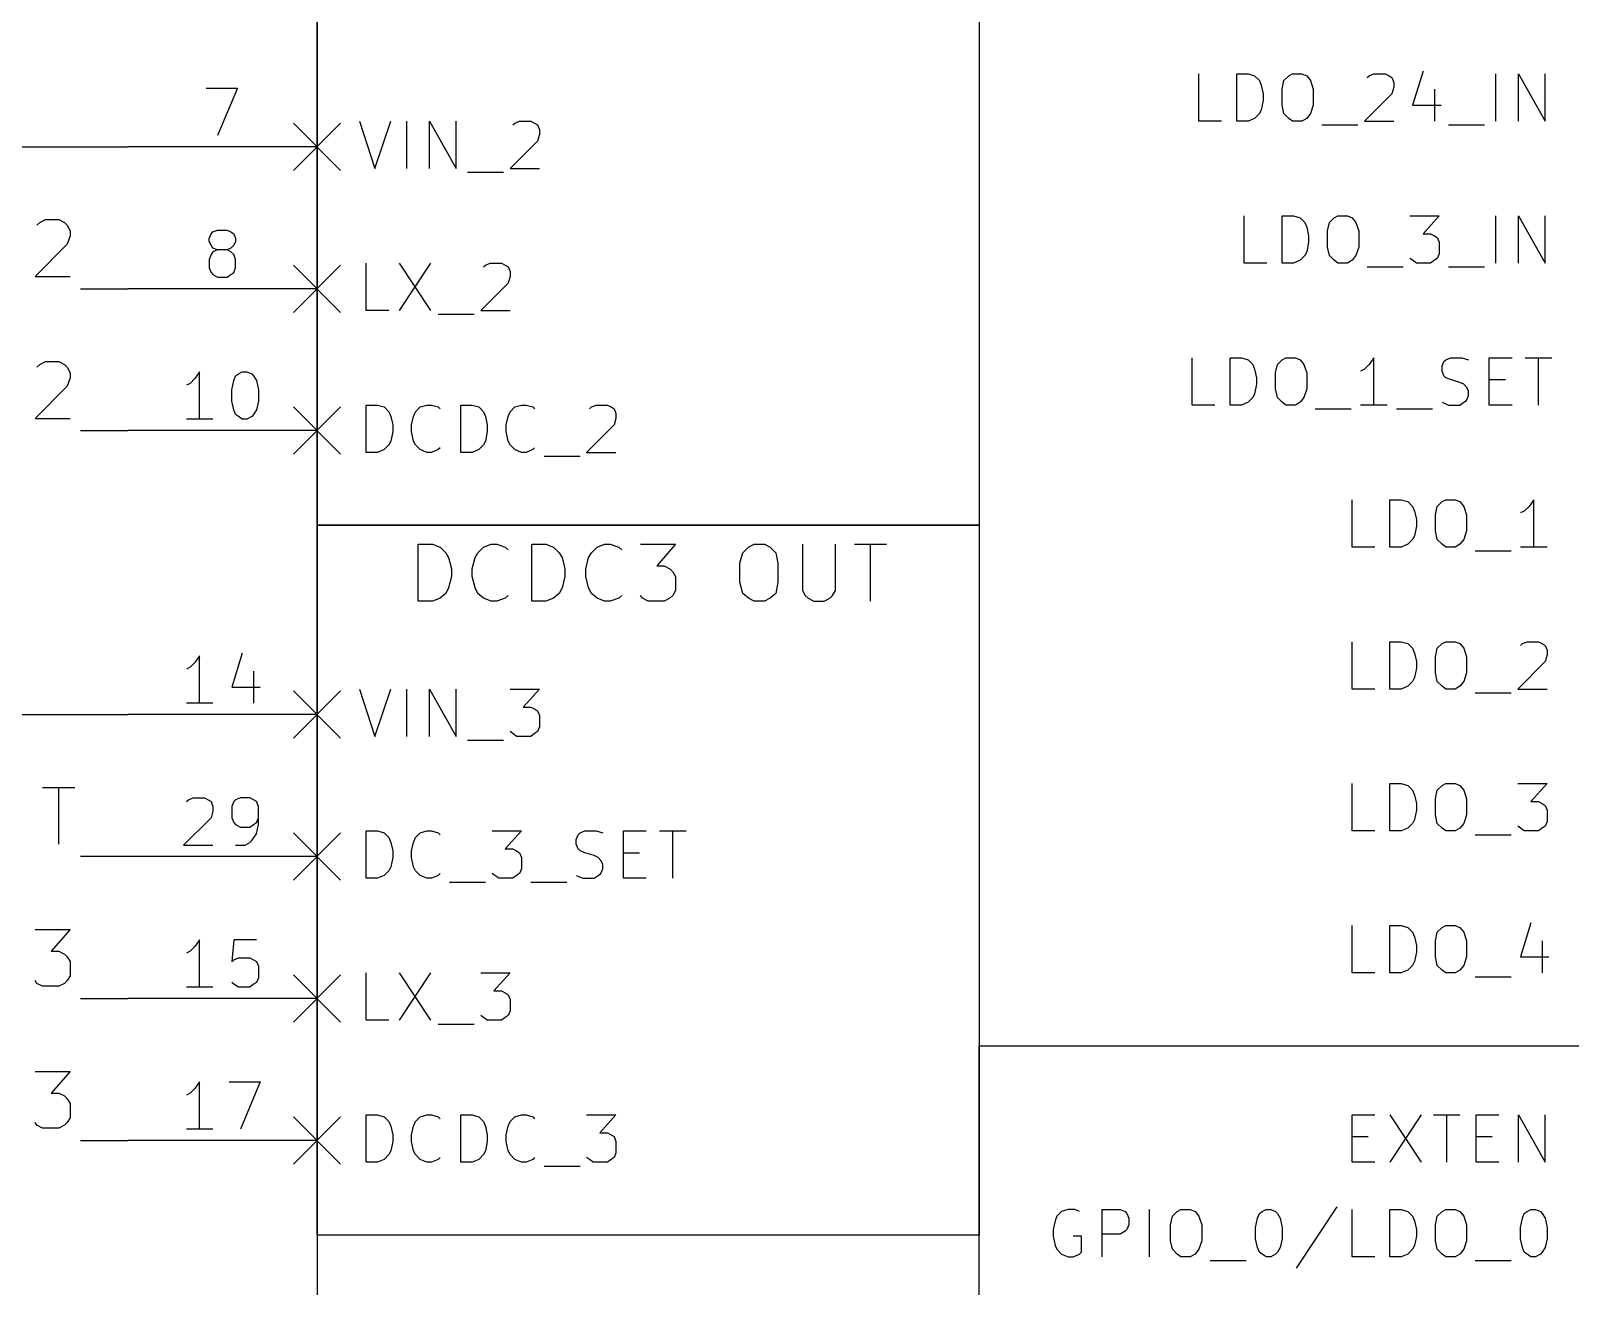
# Model space of a CAD drawing. Extents: x 12 to 829, y -582 to -12.
# Drawn here: x 150.3 to 191.63, y -515.21 to -481.52 of the extents above; entities that cross this region are included whole.
import ezdxf

# ---------------------------------------------------------------- set-up
doc = ezdxf.new("R2010")
doc.units = 0
doc.header["$MEASUREMENT"] = 0
doc.layers.add('BLACK', color=7, linetype='CONTINUOUS')

msp = doc.modelspace()

# ---------------------------------------------------------------- linework, layer by layer
at = {"layer": 'Black'}
for p, q in [((157.988, -410.972), (157.988, -532.892)), ((157.988, -494.792), (157.988, -478.282)), ((175.768, -478.282), (175.768, -494.792)), ((175.768, -478.282), (175.768, -508.762)), ((181.661, -483.946), (181.661, -482.676)), ((182.677, -483.946), (182.677, -482.676)), ((182.677, -482.676), (182.982, -482.676)), ((182.982, -482.676), (183.159, -482.727)), ((184.074, -482.727), (184.175, -482.676)), ((184.175, -482.676), (184.429, -482.676)), ((184.429, -482.676), (184.556, -482.727)), ((186.233, -482.727), (186.36, -482.676)), ((186.36, -482.676), (186.665, -482.676)), ((186.665, -482.676), (186.766, -482.727)), ((187.681, -482.6), (187.401, -483.514)), ((189.636, -483.946), (189.636, -482.676)), ((190.246, -483.946), (190.246, -482.676)), ((190.246, -482.676), (190.957, -483.946)), ((190.957, -483.946), (190.957, -482.676)), ((155.016, -483.057), (155.854, -483.057)), ((155.854, -483.057), (155.321, -484.327)), ((183.159, -482.727), (183.286, -482.854)), ((183.286, -482.854), (183.337, -482.981)), ((183.337, -482.981), (183.388, -483.21)), ((183.896, -483.083), (183.947, -482.854)), ((183.896, -483.514), (183.896, -483.083)), ((183.947, -482.854), (184.074, -482.727)), ((184.556, -482.727), (184.658, -482.854)), ((184.658, -482.854), (184.734, -483.083)), ((184.734, -483.083), (184.734, -483.514)), ((186.182, -482.778), (186.233, -482.727)), ((186.766, -482.727), (186.842, -482.778)), ((186.842, -482.778), (186.893, -482.905)), ((186.893, -483.032), (186.842, -483.21)), ((186.893, -482.905), (186.893, -483.032)), ((187.985, -483.083), (187.985, -483.946)), ((183.388, -483.387), (183.337, -483.641)), ((183.388, -483.21), (183.388, -483.387)), ((183.947, -483.743), (183.896, -483.514)), ((184.734, -483.514), (184.658, -483.743)), ((186.842, -483.21), (186.106, -483.946)), ((187.401, -483.514), (188.163, -483.514)), ((183.159, -483.87), (182.982, -483.946)), ((183.286, -483.743), (183.159, -483.87)), ((183.337, -483.641), (183.286, -483.743)), ((184.074, -483.87), (183.947, -483.743)), ((184.175, -483.946), (184.074, -483.87)), ((184.556, -483.87), (184.429, -483.946)), ((184.658, -483.743), (184.556, -483.87)), ((158.623, -483.997), (157.353, -485.267)), ((158.623, -485.267), (157.353, -483.997)), ((159.131, -483.946), (159.537, -485.216)), ((159.537, -485.216), (159.969, -483.946)), ((160.401, -485.216), (160.401, -483.946)), ((161.011, -485.216), (161.011, -483.946)), ((161.011, -483.946), (161.722, -485.216)), ((161.722, -485.216), (161.722, -483.946)), ((163.246, -484.048), (163.297, -483.997)), ((163.297, -483.997), (163.424, -483.946)), ((163.424, -483.946), (163.728, -483.946)), ((163.728, -483.946), (163.83, -483.997)), ((163.83, -483.997), (163.906, -484.048)), ((163.906, -484.048), (163.957, -484.175)), ((163.957, -484.302), (163.906, -484.48)), ((163.957, -484.175), (163.957, -484.302)), ((182.27, -483.946), (181.661, -483.946)), ((182.982, -483.946), (182.677, -483.946)), ((184.429, -483.946), (184.175, -483.946)), ((184.963, -484.048), (185.928, -484.048)), ((186.106, -483.946), (186.893, -483.946)), ((188.366, -484.048), (189.332, -484.048)), ((132.588, -484.632), (152.908, -484.632)), ((157.988, -484.632), (152.908, -484.632)), ((163.906, -484.48), (163.17, -485.216)), ((162.027, -485.318), (162.992, -485.318)), ((163.17, -485.216), (163.957, -485.216)), ((150.47, -486.74), (150.546, -486.664)), ((150.546, -486.664), (150.698, -486.588)), ((150.698, -486.588), (151.054, -486.588)), ((151.054, -486.588), (151.206, -486.664)), ((151.206, -486.664), (151.282, -486.74)), ((151.282, -486.74), (151.359, -486.893)), ((182.88, -487.756), (182.88, -486.486)), ((183.896, -487.756), (183.896, -486.486)), ((183.896, -486.486), (184.201, -486.486)), ((184.201, -486.486), (184.379, -486.537)), ((184.379, -486.537), (184.506, -486.664)), ((184.506, -486.664), (184.556, -486.791)), ((184.556, -486.791), (184.607, -487.02)), ((185.115, -486.893), (185.166, -486.664)), ((185.166, -486.664), (185.293, -486.537)), ((185.293, -486.537), (185.395, -486.486)), ((185.395, -486.486), (185.649, -486.486)), ((185.649, -486.486), (185.776, -486.537)), ((185.776, -486.537), (185.877, -486.664)), ((185.877, -486.664), (185.953, -486.893)), ((187.325, -486.486), (188.112, -486.486)), ((188.112, -486.486), (187.681, -486.969)), ((189.636, -487.756), (189.636, -486.486)), ((190.246, -487.756), (190.246, -486.486)), ((190.246, -486.486), (190.957, -487.756)), ((190.957, -487.756), (190.957, -486.486)), ((151.359, -487.02), (151.282, -487.248)), ((151.359, -486.893), (151.359, -487.02)), ((155.092, -487.096), (155.143, -486.969)), ((155.092, -487.172), (155.092, -487.096)), ((155.143, -487.274), (155.092, -487.172)), ((155.143, -486.969), (155.194, -486.918)), ((155.194, -486.918), (155.321, -486.867)), ((155.321, -486.867), (155.575, -486.867)), ((155.575, -486.867), (155.677, -486.918)), ((155.677, -486.918), (155.753, -486.969)), ((155.753, -486.969), (155.804, -487.096)), ((155.804, -487.172), (155.753, -487.274)), ((155.804, -487.096), (155.804, -487.172)), ((184.607, -487.197), (184.556, -487.451)), ((184.607, -487.02), (184.607, -487.197)), ((185.115, -487.324), (185.115, -486.893)), ((185.953, -486.893), (185.953, -487.324)), ((187.681, -486.969), (187.884, -486.969)), ((187.884, -486.969), (187.985, -487.02)), ((187.985, -487.02), (188.062, -487.07)), ((188.062, -487.07), (188.112, -487.197)), ((188.112, -487.197), (188.112, -487.502)), ((151.282, -487.248), (150.419, -488.112)), ((155.143, -487.528), (155.092, -487.655)), ((155.194, -487.35), (155.143, -487.274)), ((155.194, -487.451), (155.143, -487.528)), ((155.321, -487.401), (155.194, -487.35)), ((155.321, -487.401), (155.194, -487.451)), ((155.575, -487.401), (155.321, -487.401)), ((155.677, -487.35), (155.575, -487.401)), ((155.677, -487.451), (155.575, -487.401)), ((155.753, -487.274), (155.677, -487.35)), ((155.753, -487.528), (155.677, -487.451)), ((155.804, -487.655), (155.753, -487.528)), ((184.506, -487.553), (184.379, -487.68)), ((184.556, -487.451), (184.506, -487.553)), ((185.166, -487.553), (185.115, -487.324)), ((185.293, -487.68), (185.166, -487.553)), ((185.877, -487.553), (185.776, -487.68)), ((185.953, -487.324), (185.877, -487.553)), ((187.401, -487.68), (187.325, -487.629)), ((188.062, -487.629), (187.985, -487.68)), ((188.112, -487.502), (188.062, -487.629)), ((155.092, -487.655), (155.092, -487.883)), ((155.092, -487.883), (155.143, -488.01)), ((155.143, -488.01), (155.194, -488.061)), ((155.677, -488.061), (155.753, -488.01)), ((155.753, -488.01), (155.804, -487.883)), ((155.804, -487.883), (155.804, -487.655)), ((158.623, -487.807), (157.353, -489.077)), ((158.623, -489.077), (157.353, -487.807)), ((159.309, -489.026), (159.309, -487.756)), ((160.198, -487.756), (161.036, -489.026)), ((161.036, -487.756), (160.198, -489.026)), ((162.458, -487.858), (162.509, -487.807)), ((162.509, -487.807), (162.636, -487.756)), ((162.636, -487.756), (162.941, -487.756)), ((162.941, -487.756), (163.043, -487.807)), ((163.043, -487.807), (163.119, -487.858)), ((163.119, -487.858), (163.17, -487.985)), ((163.17, -487.985), (163.17, -488.112)), ((183.49, -487.756), (182.88, -487.756)), ((184.201, -487.756), (183.896, -487.756)), ((184.379, -487.68), (184.201, -487.756)), ((185.395, -487.756), (185.293, -487.68)), ((185.649, -487.756), (185.395, -487.756)), ((185.776, -487.68), (185.649, -487.756)), ((186.182, -487.858), (187.147, -487.858)), ((187.503, -487.756), (187.401, -487.68)), ((187.884, -487.756), (187.503, -487.756)), ((187.985, -487.68), (187.884, -487.756)), ((188.366, -487.858), (189.332, -487.858)), ((150.419, -488.112), (151.359, -488.112)), ((151.638, -488.442), (152.908, -488.442)), ((157.988, -488.442), (152.908, -488.442)), ((155.194, -488.061), (155.321, -488.137)), ((155.321, -488.137), (155.575, -488.137)), ((155.575, -488.137), (155.677, -488.061)), ((163.119, -488.29), (162.382, -489.026)), ((163.17, -488.112), (163.119, -488.29)), ((159.918, -489.026), (159.309, -489.026)), ((161.239, -489.128), (162.204, -489.128)), ((162.382, -489.026), (163.17, -489.026)), ((150.47, -490.55), (150.546, -490.474)), ((150.546, -490.474), (150.698, -490.398)), ((150.698, -490.398), (151.054, -490.398)), ((151.054, -490.398), (151.206, -490.474)), ((151.206, -490.474), (151.282, -490.55)), ((181.483, -491.566), (181.483, -490.296)), ((182.499, -491.566), (182.499, -490.296)), ((182.499, -490.296), (182.804, -490.296)), ((182.804, -490.296), (182.982, -490.347)), ((182.982, -490.347), (183.109, -490.474)), ((183.109, -490.474), (183.159, -490.601)), ((183.718, -490.703), (183.769, -490.474)), ((183.769, -490.474), (183.896, -490.347)), ((183.896, -490.347), (183.998, -490.296)), ((183.998, -490.296), (184.252, -490.296)), ((184.252, -490.296), (184.379, -490.347)), ((184.379, -490.347), (184.48, -490.474)), ((184.48, -490.474), (184.556, -490.703)), ((186.233, -490.474), (186.106, -490.601)), ((186.36, -490.296), (186.233, -490.474)), ((186.36, -491.566), (186.36, -490.296)), ((188.189, -490.525), (188.239, -490.398)), ((188.189, -490.652), (188.189, -490.525)), ((188.239, -490.398), (188.29, -490.347)), ((188.29, -490.347), (188.417, -490.296)), ((188.417, -490.296), (188.722, -490.296)), ((188.722, -490.296), (188.9, -490.347)), ((189.459, -491.566), (189.459, -490.296)), ((189.459, -490.296), (190.068, -490.296)), ((190.424, -490.296), (191.135, -490.296)), ((190.779, -491.566), (190.779, -490.296)), ((151.282, -490.55), (151.359, -490.703)), ((151.359, -490.83), (151.282, -491.058)), ((151.359, -490.703), (151.359, -490.83)), ((154.711, -490.855), (154.584, -490.982)), ((154.838, -490.677), (154.711, -490.855)), ((154.838, -491.947), (154.838, -490.677)), ((155.702, -491.16), (155.753, -490.906)), ((155.753, -490.906), (155.804, -490.779)), ((155.804, -490.779), (155.88, -490.728)), ((155.88, -490.728), (155.981, -490.677)), ((155.981, -490.677), (156.108, -490.677)), ((156.108, -490.677), (156.235, -490.728)), ((156.235, -490.728), (156.286, -490.779)), ((156.286, -490.779), (156.362, -490.906)), ((156.362, -490.906), (156.413, -491.16)), ((183.159, -490.601), (183.21, -490.83)), ((183.21, -490.83), (183.21, -491.007)), ((183.718, -491.134), (183.718, -490.703)), ((184.556, -490.703), (184.556, -491.134)), ((186.106, -490.601), (186.004, -490.652)), ((188.239, -490.779), (188.189, -490.652)), ((188.29, -490.83), (188.239, -490.779)), ((188.417, -490.88), (188.29, -490.83)), ((188.671, -490.957), (188.417, -490.88)), ((189.459, -490.88), (189.89, -490.88)), ((151.282, -491.058), (150.419, -491.922)), ((154.584, -490.982), (154.483, -491.033)), ((155.702, -491.465), (155.702, -491.16)), ((156.413, -491.16), (156.413, -491.465)), ((183.109, -491.363), (182.982, -491.49)), ((183.159, -491.261), (183.109, -491.363)), ((183.21, -491.007), (183.159, -491.261)), ((183.769, -491.363), (183.718, -491.134)), ((183.896, -491.49), (183.769, -491.363)), ((184.48, -491.363), (184.379, -491.49)), ((184.556, -491.134), (184.48, -491.363)), ((188.773, -491.007), (188.671, -490.957)), ((188.849, -491.084), (188.773, -491.007)), ((188.9, -491.185), (188.849, -491.084)), ((188.849, -491.439), (188.9, -491.312)), ((188.9, -491.312), (188.9, -491.185)), ((155.753, -491.693), (155.702, -491.465)), ((155.804, -491.82), (155.753, -491.693)), ((156.362, -491.693), (156.286, -491.82)), ((156.413, -491.465), (156.362, -491.693)), ((158.623, -491.617), (157.353, -492.887)), ((158.623, -492.887), (157.353, -491.617)), ((159.309, -492.836), (159.309, -491.566)), ((159.309, -491.566), (159.614, -491.566)), ((159.614, -491.566), (159.791, -491.617)), ((159.791, -491.617), (159.918, -491.744)), ((159.918, -491.744), (159.969, -491.871)), ((160.579, -491.871), (160.63, -491.744)), ((160.63, -491.744), (160.757, -491.617)), ((160.757, -491.617), (160.934, -491.566)), ((160.934, -491.566), (161.061, -491.566)), ((161.061, -491.566), (161.239, -491.617)), ((161.239, -491.617), (161.29, -491.668)), ((161.849, -492.836), (161.849, -491.566)), ((161.849, -491.566), (162.154, -491.566)), ((162.154, -491.566), (162.331, -491.617)), ((162.331, -491.617), (162.458, -491.744)), ((162.458, -491.744), (162.509, -491.871)), ((163.119, -491.871), (163.17, -491.744)), ((163.17, -491.744), (163.297, -491.617)), ((163.297, -491.617), (163.474, -491.566)), ((163.474, -491.566), (163.601, -491.566)), ((163.601, -491.566), (163.779, -491.617)), ((163.779, -491.617), (163.83, -491.668)), ((165.303, -491.668), (165.354, -491.617)), ((165.354, -491.617), (165.481, -491.566)), ((165.481, -491.566), (165.786, -491.566)), ((165.786, -491.566), (165.887, -491.617)), ((165.887, -491.617), (165.964, -491.668)), ((165.964, -491.668), (166.014, -491.795)), ((182.093, -491.566), (181.483, -491.566)), ((182.804, -491.566), (182.499, -491.566)), ((182.982, -491.49), (182.804, -491.566)), ((183.998, -491.566), (183.896, -491.49)), ((184.252, -491.566), (183.998, -491.566)), ((184.379, -491.49), (184.252, -491.566)), ((184.785, -491.668), (185.75, -491.668)), ((186.715, -491.566), (186.004, -491.566)), ((186.969, -491.668), (187.935, -491.668)), ((188.189, -491.49), (188.366, -491.566)), ((188.366, -491.566), (188.671, -491.566)), ((188.671, -491.566), (188.773, -491.49)), ((188.773, -491.49), (188.849, -491.439)), ((190.068, -491.566), (189.459, -491.566)), ((150.419, -491.922), (151.359, -491.922)), ((155.194, -491.947), (154.483, -491.947)), ((155.88, -491.871), (155.804, -491.82)), ((155.981, -491.947), (155.88, -491.871)), ((156.108, -491.947), (155.981, -491.947)), ((156.235, -491.871), (156.108, -491.947)), ((156.286, -491.82), (156.235, -491.871)), ((159.969, -491.871), (160.02, -492.1)), ((160.02, -492.1), (160.02, -492.277)), ((160.528, -492.1), (160.579, -491.871)), ((160.528, -492.277), (160.528, -492.1)), ((162.509, -491.871), (162.56, -492.1)), ((162.56, -492.1), (162.56, -492.277)), ((163.068, -492.1), (163.119, -491.871)), ((163.068, -492.277), (163.068, -492.1)), ((165.964, -492.1), (165.227, -492.836)), ((166.014, -491.922), (165.964, -492.1)), ((166.014, -491.795), (166.014, -491.922)), ((151.638, -492.252), (152.908, -492.252)), ((157.988, -492.252), (152.908, -492.252)), ((159.969, -492.531), (159.918, -492.633)), ((160.02, -492.277), (159.969, -492.531)), ((160.579, -492.531), (160.528, -492.277)), ((160.63, -492.633), (160.579, -492.531)), ((162.509, -492.531), (162.458, -492.633)), ((162.56, -492.277), (162.509, -492.531)), ((163.119, -492.531), (163.068, -492.277)), ((163.17, -492.633), (163.119, -492.531)), ((159.614, -492.836), (159.309, -492.836)), ((159.791, -492.76), (159.614, -492.836)), ((159.918, -492.633), (159.791, -492.76)), ((160.757, -492.76), (160.63, -492.633)), ((160.934, -492.836), (160.757, -492.76)), ((161.061, -492.836), (160.934, -492.836)), ((161.239, -492.76), (161.061, -492.836)), ((161.29, -492.709), (161.239, -492.76)), ((162.154, -492.836), (161.849, -492.836)), ((162.331, -492.76), (162.154, -492.836)), ((162.458, -492.633), (162.331, -492.76)), ((163.297, -492.76), (163.17, -492.633)), ((163.474, -492.836), (163.297, -492.76)), ((163.601, -492.836), (163.474, -492.836)), ((163.779, -492.76), (163.601, -492.836)), ((163.83, -492.709), (163.779, -492.76)), ((164.084, -492.938), (165.049, -492.938)), ((165.227, -492.836), (166.014, -492.836)), ((185.776, -495.376), (185.776, -494.106)), ((186.792, -495.376), (186.792, -494.106)), ((186.792, -494.106), (187.096, -494.106)), ((187.096, -494.106), (187.274, -494.157)), ((187.274, -494.157), (187.401, -494.284)), ((188.062, -494.284), (188.189, -494.157)), ((188.189, -494.157), (188.29, -494.106)), ((188.29, -494.106), (188.544, -494.106)), ((188.544, -494.106), (188.671, -494.157)), ((188.671, -494.157), (188.773, -494.284)), ((190.652, -494.106), (190.525, -494.284)), ((190.652, -495.376), (190.652, -494.106)), ((187.401, -494.284), (187.452, -494.411)), ((187.452, -494.411), (187.503, -494.64)), ((187.503, -494.64), (187.503, -494.817)), ((188.011, -494.513), (188.062, -494.284)), ((188.011, -494.944), (188.011, -494.513)), ((188.773, -494.284), (188.849, -494.513)), ((188.849, -494.513), (188.849, -494.944)), ((190.398, -494.411), (190.297, -494.462)), ((190.525, -494.284), (190.398, -494.411)), ((157.988, -513.842), (157.988, -494.792)), ((157.988, -494.792), (175.768, -494.792)), ((175.768, -494.792), (157.988, -494.792)), ((175.768, -494.792), (175.768, -513.842)), ((187.452, -495.071), (187.401, -495.173)), ((187.503, -494.817), (187.452, -495.071)), ((188.062, -495.173), (188.011, -494.944)), ((188.849, -494.944), (188.773, -495.173)), ((160.706, -496.824), (160.706, -495.3)), ((160.706, -495.3), (161.087, -495.3)), ((161.087, -495.3), (161.29, -495.376)), ((161.29, -495.376), (161.442, -495.529)), ((162.306, -495.529), (162.458, -495.376)), ((162.458, -495.376), (162.662, -495.3)), ((162.662, -495.3), (162.814, -495.3)), ((162.814, -495.3), (163.043, -495.376)), ((163.043, -495.376), (163.119, -495.452)), ((163.754, -496.824), (163.754, -495.3)), ((163.754, -495.3), (164.135, -495.3)), ((164.135, -495.3), (164.338, -495.376)), ((164.338, -495.376), (164.49, -495.529)), ((165.354, -495.529), (165.506, -495.376)), ((165.506, -495.376), (165.71, -495.3)), ((165.71, -495.3), (165.862, -495.3)), ((165.862, -495.3), (166.091, -495.376)), ((166.091, -495.376), (166.167, -495.452)), ((166.675, -495.3), (167.615, -495.3)), ((167.615, -495.3), (167.107, -495.884)), ((169.418, -495.529), (169.57, -495.376)), ((169.57, -495.376), (169.723, -495.3)), ((169.723, -495.3), (170.002, -495.3)), ((170.002, -495.3), (170.155, -495.376)), ((170.155, -495.376), (170.307, -495.529)), ((171.018, -495.3), (171.018, -496.545)), ((171.907, -496.545), (171.907, -495.3)), ((172.415, -495.3), (173.279, -495.3)), ((172.847, -496.824), (172.847, -495.3)), ((186.385, -495.376), (185.776, -495.376)), ((187.096, -495.376), (186.792, -495.376)), ((187.274, -495.3), (187.096, -495.376)), ((187.401, -495.173), (187.274, -495.3)), ((188.189, -495.3), (188.062, -495.173)), ((188.29, -495.376), (188.189, -495.3)), ((188.544, -495.376), (188.29, -495.376)), ((188.671, -495.3), (188.544, -495.376)), ((188.773, -495.173), (188.671, -495.3)), ((189.078, -495.478), (190.043, -495.478)), ((191.008, -495.376), (190.297, -495.376)), ((161.442, -495.529), (161.519, -495.656)), ((161.519, -495.656), (161.595, -495.96)), ((162.154, -495.96), (162.23, -495.656)), ((162.23, -495.656), (162.306, -495.529)), ((164.49, -495.529), (164.567, -495.656)), ((164.567, -495.656), (164.643, -495.96)), ((165.202, -495.96), (165.278, -495.656)), ((165.278, -495.656), (165.354, -495.529)), ((167.107, -495.884), (167.31, -495.884)), ((167.31, -495.884), (167.462, -495.96)), ((169.342, -495.808), (169.418, -495.529)), ((169.342, -496.316), (169.342, -495.808)), ((170.307, -495.529), (170.358, -495.808)), ((170.358, -495.808), (170.358, -496.316)), ((161.595, -496.164), (161.519, -496.468)), ((161.595, -495.96), (161.595, -496.164)), ((162.154, -496.164), (162.154, -495.96)), ((162.23, -496.468), (162.154, -496.164)), ((164.643, -496.164), (164.567, -496.468)), ((164.643, -495.96), (164.643, -496.164)), ((165.202, -496.164), (165.202, -495.96)), ((165.278, -496.468), (165.202, -496.164)), ((167.462, -495.96), (167.538, -496.037)), ((167.538, -496.037), (167.615, -496.164)), ((167.615, -496.164), (167.615, -496.545)), ((169.418, -496.621), (169.342, -496.316)), ((170.358, -496.316), (170.307, -496.621)), ((161.442, -496.621), (161.29, -496.748)), ((161.519, -496.468), (161.442, -496.621)), ((162.306, -496.621), (162.23, -496.468)), ((162.458, -496.748), (162.306, -496.621)), ((163.119, -496.672), (163.043, -496.748)), ((164.49, -496.621), (164.338, -496.748)), ((164.567, -496.468), (164.49, -496.621)), ((165.354, -496.621), (165.278, -496.468)), ((165.506, -496.748), (165.354, -496.621)), ((166.167, -496.672), (166.091, -496.748)), ((166.726, -496.748), (166.675, -496.672)), ((167.538, -496.672), (167.462, -496.748)), ((167.615, -496.545), (167.538, -496.672)), ((169.57, -496.748), (169.418, -496.621)), ((170.307, -496.621), (170.155, -496.748)), ((171.018, -496.545), (171.094, -496.672)), ((171.094, -496.672), (171.171, -496.748)), ((171.755, -496.748), (171.831, -496.672)), ((171.831, -496.672), (171.907, -496.545)), ((161.087, -496.824), (160.706, -496.824)), ((161.29, -496.748), (161.087, -496.824)), ((162.662, -496.824), (162.458, -496.748)), ((162.814, -496.824), (162.662, -496.824)), ((163.043, -496.748), (162.814, -496.824)), ((164.135, -496.824), (163.754, -496.824)), ((164.338, -496.748), (164.135, -496.824)), ((165.71, -496.824), (165.506, -496.748)), ((165.862, -496.824), (165.71, -496.824)), ((166.091, -496.748), (165.862, -496.824)), ((166.878, -496.824), (166.726, -496.748)), ((167.31, -496.824), (166.878, -496.824)), ((167.462, -496.748), (167.31, -496.824)), ((169.723, -496.824), (169.57, -496.748)), ((170.002, -496.824), (169.723, -496.824)), ((170.155, -496.748), (170.002, -496.824)), ((171.171, -496.748), (171.323, -496.824)), ((171.323, -496.824), (171.602, -496.824)), ((171.602, -496.824), (171.755, -496.748)), ((185.776, -499.186), (185.776, -497.916)), ((186.792, -499.186), (186.792, -497.916)), ((186.792, -497.916), (187.096, -497.916)), ((187.096, -497.916), (187.274, -497.967)), ((187.274, -497.967), (187.401, -498.094)), ((188.062, -498.094), (188.189, -497.967)), ((188.189, -497.967), (188.29, -497.916)), ((188.29, -497.916), (188.544, -497.916)), ((188.544, -497.916), (188.671, -497.967)), ((188.671, -497.967), (188.773, -498.094)), ((190.297, -498.018), (190.348, -497.967)), ((190.348, -497.967), (190.475, -497.916)), ((190.475, -497.916), (190.779, -497.916)), ((190.779, -497.916), (190.881, -497.967)), ((190.881, -497.967), (190.957, -498.018)), ((154.838, -498.297), (154.711, -498.475)), ((154.838, -499.567), (154.838, -498.297)), ((155.981, -498.221), (155.702, -499.135)), ((187.401, -498.094), (187.452, -498.221)), ((187.452, -498.221), (187.503, -498.45)), ((188.011, -498.323), (188.062, -498.094)), ((188.011, -498.754), (188.011, -498.323)), ((188.773, -498.094), (188.849, -498.323)), ((188.849, -498.323), (188.849, -498.754)), ((190.957, -498.018), (191.008, -498.145)), ((191.008, -498.272), (190.957, -498.45)), ((191.008, -498.145), (191.008, -498.272)), ((154.584, -498.602), (154.483, -498.653)), ((154.711, -498.475), (154.584, -498.602)), ((156.286, -498.704), (156.286, -499.567)), ((187.503, -498.627), (187.452, -498.881)), ((187.503, -498.45), (187.503, -498.627)), ((188.062, -498.983), (188.011, -498.754)), ((188.849, -498.754), (188.773, -498.983)), ((190.957, -498.45), (190.221, -499.186)), ((155.702, -499.135), (156.464, -499.135)), ((159.131, -499.186), (159.537, -500.456)), ((159.537, -500.456), (159.969, -499.186)), ((160.401, -500.456), (160.401, -499.186)), ((161.011, -500.456), (161.011, -499.186)), ((161.011, -499.186), (161.722, -500.456)), ((161.722, -500.456), (161.722, -499.186)), ((163.17, -499.186), (163.957, -499.186)), ((163.957, -499.186), (163.525, -499.669)), ((186.385, -499.186), (185.776, -499.186)), ((187.096, -499.186), (186.792, -499.186)), ((187.274, -499.11), (187.096, -499.186)), ((187.401, -498.983), (187.274, -499.11)), ((187.452, -498.881), (187.401, -498.983)), ((188.189, -499.11), (188.062, -498.983)), ((188.29, -499.186), (188.189, -499.11)), ((188.544, -499.186), (188.29, -499.186)), ((188.671, -499.11), (188.544, -499.186)), ((188.773, -498.983), (188.671, -499.11)), ((190.221, -499.186), (191.008, -499.186)), ((155.194, -499.567), (154.483, -499.567)), ((158.623, -499.237), (157.353, -500.507)), ((158.623, -500.507), (157.353, -499.237)), ((189.078, -499.288), (190.043, -499.288)), ((122.428, -499.872), (152.908, -499.872)), ((157.988, -499.872), (152.908, -499.872)), ((163.525, -499.669), (163.728, -499.669)), ((163.728, -499.669), (163.83, -499.72)), ((163.83, -499.72), (163.906, -499.77)), ((163.906, -499.77), (163.957, -499.897)), ((163.957, -499.897), (163.957, -500.202)), ((163.246, -500.38), (163.17, -500.329)), ((163.347, -500.456), (163.246, -500.38)), ((163.728, -500.456), (163.347, -500.456)), ((163.83, -500.38), (163.728, -500.456)), ((163.906, -500.329), (163.83, -500.38)), ((163.957, -500.202), (163.906, -500.329)), ((162.027, -500.558), (162.992, -500.558)), ((150.622, -501.828), (151.486, -501.828)), ((151.054, -503.352), (151.054, -501.828)), ((154.534, -502.158), (154.661, -502.107)), ((154.661, -502.107), (154.965, -502.107)), ((154.965, -502.107), (155.067, -502.158)), ((155.931, -502.107), (155.804, -502.158)), ((156.185, -502.107), (155.931, -502.107)), ((156.286, -502.158), (156.185, -502.107)), ((185.776, -502.996), (185.776, -501.726)), ((186.792, -502.996), (186.792, -501.726)), ((186.792, -501.726), (187.096, -501.726)), ((187.096, -501.726), (187.274, -501.777)), ((187.274, -501.777), (187.401, -501.904)), ((187.401, -501.904), (187.452, -502.031)), ((187.452, -502.031), (187.503, -502.26)), ((188.011, -502.133), (188.062, -501.904)), ((188.062, -501.904), (188.189, -501.777)), ((188.189, -501.777), (188.29, -501.726)), ((188.29, -501.726), (188.544, -501.726)), ((188.544, -501.726), (188.671, -501.777)), ((188.671, -501.777), (188.773, -501.904)), ((188.773, -501.904), (188.849, -502.133)), ((190.221, -501.726), (191.008, -501.726)), ((191.008, -501.726), (190.576, -502.209)), ((154.483, -502.209), (154.534, -502.158)), ((155.067, -502.158), (155.143, -502.209)), ((155.143, -502.209), (155.194, -502.336)), ((155.194, -502.463), (155.143, -502.641)), ((155.194, -502.336), (155.194, -502.463)), ((155.753, -502.209), (155.702, -502.336)), ((155.702, -502.336), (155.702, -502.641)), ((155.804, -502.158), (155.753, -502.209)), ((156.362, -502.209), (156.286, -502.158)), ((156.413, -502.336), (156.362, -502.209)), ((156.413, -502.818), (156.413, -502.336)), ((187.503, -502.437), (187.452, -502.691)), ((187.503, -502.26), (187.503, -502.437)), ((188.011, -502.564), (188.011, -502.133)), ((188.849, -502.133), (188.849, -502.564)), ((190.576, -502.209), (190.779, -502.209)), ((190.779, -502.209), (190.881, -502.26)), ((190.881, -502.26), (190.957, -502.31)), ((190.957, -502.31), (191.008, -502.437)), ((191.008, -502.437), (191.008, -502.742)), ((155.143, -502.641), (154.407, -503.377)), ((155.702, -502.641), (155.753, -502.768)), ((155.753, -502.768), (155.804, -502.818)), ((155.804, -502.818), (155.931, -502.895)), ((155.931, -502.895), (156.185, -502.895)), ((156.185, -502.895), (156.286, -502.818)), ((156.286, -502.818), (156.362, -502.768)), ((156.362, -502.768), (156.413, -502.641)), ((156.362, -503.072), (156.413, -502.818)), ((187.274, -502.92), (187.096, -502.996)), ((187.401, -502.793), (187.274, -502.92)), ((187.452, -502.691), (187.401, -502.793)), ((188.062, -502.793), (188.011, -502.564)), ((188.189, -502.92), (188.062, -502.793)), ((188.29, -502.996), (188.189, -502.92)), ((188.671, -502.92), (188.544, -502.996)), ((188.773, -502.793), (188.671, -502.92)), ((188.849, -502.564), (188.773, -502.793)), ((190.297, -502.92), (190.221, -502.869)), ((190.398, -502.996), (190.297, -502.92)), ((190.881, -502.92), (190.779, -502.996)), ((190.957, -502.869), (190.881, -502.92)), ((191.008, -502.742), (190.957, -502.869)), ((156.058, -503.377), (156.185, -503.301)), ((156.185, -503.301), (156.235, -503.25)), ((156.235, -503.25), (156.362, -503.072)), ((158.623, -503.047), (157.353, -504.317)), ((158.623, -504.317), (157.353, -503.047)), ((159.309, -504.266), (159.309, -502.996)), ((159.309, -502.996), (159.614, -502.996)), ((159.614, -502.996), (159.791, -503.047)), ((159.791, -503.047), (159.918, -503.174)), ((159.918, -503.174), (159.969, -503.301)), ((159.969, -503.301), (160.02, -503.53)), ((160.528, -503.53), (160.579, -503.301)), ((160.579, -503.301), (160.63, -503.174)), ((160.63, -503.174), (160.757, -503.047)), ((160.757, -503.047), (160.934, -502.996)), ((160.934, -502.996), (161.061, -502.996)), ((161.061, -502.996), (161.239, -503.047)), ((161.239, -503.047), (161.29, -503.098)), ((162.687, -502.996), (163.474, -502.996)), ((163.474, -502.996), (163.043, -503.479)), ((164.948, -503.225), (164.998, -503.098)), ((164.948, -503.352), (164.948, -503.225)), ((164.998, -503.098), (165.049, -503.047)), ((165.049, -503.047), (165.176, -502.996)), ((165.176, -502.996), (165.481, -502.996)), ((165.481, -502.996), (165.659, -503.047)), ((166.218, -504.266), (166.218, -502.996)), ((166.218, -502.996), (166.827, -502.996)), ((167.183, -502.996), (167.894, -502.996)), ((167.538, -504.266), (167.538, -502.996)), ((186.385, -502.996), (185.776, -502.996)), ((187.096, -502.996), (186.792, -502.996)), ((188.544, -502.996), (188.29, -502.996)), ((189.078, -503.098), (190.043, -503.098)), ((190.779, -502.996), (190.398, -502.996)), ((152.908, -503.682), (151.638, -503.682)), ((157.988, -503.682), (152.908, -503.682)), ((154.407, -503.377), (155.194, -503.377)), ((155.804, -503.377), (156.058, -503.377)), ((160.02, -503.707), (159.969, -503.961)), ((160.02, -503.53), (160.02, -503.707)), ((160.528, -503.707), (160.528, -503.53)), ((160.579, -503.961), (160.528, -503.707)), ((163.043, -503.479), (163.246, -503.479)), ((163.246, -503.479), (163.347, -503.53)), ((163.347, -503.53), (163.424, -503.58)), ((163.424, -503.58), (163.474, -503.707)), ((163.474, -503.707), (163.474, -504.012)), ((164.998, -503.479), (164.948, -503.352)), ((165.049, -503.53), (164.998, -503.479)), ((165.176, -503.58), (165.049, -503.53)), ((165.43, -503.657), (165.176, -503.58)), ((165.532, -503.707), (165.43, -503.657)), ((165.608, -503.784), (165.532, -503.707)), ((166.218, -503.58), (166.649, -503.58)), ((159.918, -504.063), (159.791, -504.19)), ((159.969, -503.961), (159.918, -504.063)), ((160.63, -504.063), (160.579, -503.961)), ((160.757, -504.19), (160.63, -504.063)), ((161.29, -504.139), (161.239, -504.19)), ((162.763, -504.19), (162.687, -504.139)), ((163.424, -504.139), (163.347, -504.19)), ((163.474, -504.012), (163.424, -504.139)), ((165.532, -504.19), (165.608, -504.139)), ((165.659, -503.885), (165.608, -503.784)), ((165.608, -504.139), (165.659, -504.012)), ((165.659, -504.012), (165.659, -503.885)), ((159.614, -504.266), (159.309, -504.266)), ((159.791, -504.19), (159.614, -504.266)), ((160.934, -504.266), (160.757, -504.19)), ((161.061, -504.266), (160.934, -504.266)), ((161.239, -504.19), (161.061, -504.266)), ((161.544, -504.368), (162.509, -504.368)), ((162.865, -504.266), (162.763, -504.19)), ((163.246, -504.266), (162.865, -504.266)), ((163.347, -504.19), (163.246, -504.266)), ((163.728, -504.368), (164.694, -504.368)), ((164.948, -504.19), (165.125, -504.266)), ((165.125, -504.266), (165.43, -504.266)), ((165.43, -504.266), (165.532, -504.19)), ((166.827, -504.266), (166.218, -504.266)), ((150.419, -505.638), (151.359, -505.638)), ((151.359, -505.638), (150.851, -506.222)), ((185.776, -506.806), (185.776, -505.536)), ((186.792, -506.806), (186.792, -505.536)), ((186.792, -505.536), (187.096, -505.536)), ((187.096, -505.536), (187.274, -505.587)), ((187.274, -505.587), (187.401, -505.714)), ((187.401, -505.714), (187.452, -505.841)), ((188.011, -505.943), (188.062, -505.714)), ((188.062, -505.714), (188.189, -505.587)), ((188.189, -505.587), (188.29, -505.536)), ((188.29, -505.536), (188.544, -505.536)), ((188.544, -505.536), (188.671, -505.587)), ((188.671, -505.587), (188.773, -505.714)), ((188.773, -505.714), (188.849, -505.943)), ((190.576, -505.46), (190.297, -506.374)), ((150.851, -506.222), (151.054, -506.222)), ((151.054, -506.222), (151.206, -506.298)), ((154.584, -506.222), (154.483, -506.273)), ((154.711, -506.095), (154.584, -506.222)), ((154.838, -505.917), (154.711, -506.095)), ((154.838, -507.187), (154.838, -505.917)), ((155.753, -505.917), (155.702, -506.501)), ((156.362, -505.917), (155.753, -505.917)), ((187.452, -505.841), (187.503, -506.07)), ((187.503, -506.07), (187.503, -506.247)), ((188.011, -506.374), (188.011, -505.943)), ((188.849, -505.943), (188.849, -506.374)), ((190.881, -505.943), (190.881, -506.806)), ((151.206, -506.298), (151.282, -506.374)), ((151.282, -506.374), (151.359, -506.501)), ((151.359, -506.501), (151.359, -506.882)), ((155.702, -506.501), (155.753, -506.451)), ((155.753, -506.451), (155.88, -506.4)), ((155.88, -506.4), (156.185, -506.4)), ((156.185, -506.4), (156.286, -506.451)), ((156.286, -506.451), (156.362, -506.501)), ((156.362, -506.501), (156.413, -506.628)), ((156.413, -506.628), (156.413, -506.933)), ((187.401, -506.603), (187.274, -506.73)), ((187.452, -506.501), (187.401, -506.603)), ((187.503, -506.247), (187.452, -506.501)), ((188.062, -506.603), (188.011, -506.374)), ((188.189, -506.73), (188.062, -506.603)), ((188.773, -506.603), (188.671, -506.73)), ((188.849, -506.374), (188.773, -506.603)), ((190.297, -506.374), (191.059, -506.374)), ((150.47, -507.086), (150.419, -507.009)), ((151.282, -507.009), (151.206, -507.086)), ((151.359, -506.882), (151.282, -507.009)), ((155.753, -507.111), (155.702, -507.06)), ((156.362, -507.06), (156.286, -507.111)), ((156.413, -506.933), (156.362, -507.06)), ((158.623, -506.857), (157.353, -508.127)), ((158.623, -508.127), (157.353, -506.857)), ((159.309, -508.076), (159.309, -506.806)), ((160.198, -506.806), (161.036, -508.076)), ((161.036, -506.806), (160.198, -508.076)), ((162.382, -506.806), (163.17, -506.806)), ((163.17, -506.806), (162.738, -507.289)), ((186.385, -506.806), (185.776, -506.806)), ((187.096, -506.806), (186.792, -506.806)), ((187.274, -506.73), (187.096, -506.806)), ((188.29, -506.806), (188.189, -506.73)), ((188.544, -506.806), (188.29, -506.806)), ((188.671, -506.73), (188.544, -506.806)), ((189.078, -506.908), (190.043, -506.908)), ((150.622, -507.162), (150.47, -507.086)), ((151.054, -507.162), (150.622, -507.162)), ((151.206, -507.086), (151.054, -507.162)), ((155.194, -507.187), (154.483, -507.187)), ((155.88, -507.187), (155.753, -507.111)), ((156.185, -507.187), (155.88, -507.187)), ((156.286, -507.111), (156.185, -507.187)), ((162.738, -507.289), (162.941, -507.289)), ((162.941, -507.289), (163.043, -507.34)), ((163.043, -507.34), (163.119, -507.39)), ((163.119, -507.39), (163.17, -507.517)), ((151.638, -507.492), (152.908, -507.492)), ((157.988, -507.492), (152.908, -507.492)), ((163.17, -507.822), (163.119, -507.949)), ((163.17, -507.517), (163.17, -507.822)), ((159.918, -508.076), (159.309, -508.076)), ((161.239, -508.178), (162.204, -508.178)), ((162.458, -508), (162.382, -507.949)), ((162.56, -508.076), (162.458, -508)), ((162.941, -508.076), (162.56, -508.076)), ((163.043, -508), (162.941, -508.076)), ((163.119, -507.949), (163.043, -508)), ((175.768, -508.762), (192.278, -508.762)), ((175.768, -524.002), (175.768, -508.762)), ((175.768, -508.762), (192.278, -508.762)), ((150.419, -509.448), (151.359, -509.448)), ((151.359, -509.448), (150.851, -510.032)), ((154.711, -509.905), (154.584, -510.032)), ((154.838, -509.727), (154.711, -509.905)), ((154.838, -510.997), (154.838, -509.727)), ((155.626, -509.727), (156.464, -509.727)), ((156.464, -509.727), (155.931, -510.997)), ((150.851, -510.032), (151.054, -510.032)), ((151.054, -510.032), (151.206, -510.108)), ((151.206, -510.108), (151.282, -510.184)), ((151.282, -510.184), (151.359, -510.311)), ((151.359, -510.311), (151.359, -510.692)), ((154.584, -510.032), (154.483, -510.083)), ((151.359, -510.692), (151.282, -510.819)), ((158.623, -510.667), (157.353, -511.937)), ((158.623, -511.937), (157.353, -510.667)), ((159.309, -511.886), (159.309, -510.616)), ((159.309, -510.616), (159.614, -510.616)), ((159.614, -510.616), (159.791, -510.667)), ((159.791, -510.667), (159.918, -510.794)), ((160.63, -510.794), (160.757, -510.667)), ((160.757, -510.667), (160.934, -510.616)), ((160.934, -510.616), (161.061, -510.616)), ((161.061, -510.616), (161.239, -510.667)), ((161.239, -510.667), (161.29, -510.718)), ((161.849, -511.886), (161.849, -510.616)), ((161.849, -510.616), (162.154, -510.616)), ((162.154, -510.616), (162.331, -510.667)), ((162.331, -510.667), (162.458, -510.794)), ((163.17, -510.794), (163.297, -510.667)), ((163.297, -510.667), (163.474, -510.616)), ((163.474, -510.616), (163.601, -510.616)), ((163.601, -510.616), (163.779, -510.667)), ((163.779, -510.667), (163.83, -510.718)), ((165.227, -510.616), (166.014, -510.616)), ((166.014, -510.616), (165.583, -511.099)), ((185.776, -511.886), (185.776, -510.616)), ((185.776, -510.616), (186.385, -510.616)), ((186.792, -510.616), (187.63, -511.886)), ((187.63, -510.616), (186.792, -511.886)), ((187.96, -510.616), (188.671, -510.616)), ((188.316, -511.886), (188.316, -510.616)), ((189.103, -511.886), (189.103, -510.616)), ((189.103, -510.616), (189.713, -510.616)), ((190.246, -511.886), (190.246, -510.616)), ((190.246, -510.616), (190.957, -511.886)), ((190.957, -511.886), (190.957, -510.616)), ((150.47, -510.896), (150.419, -510.819)), ((150.622, -510.972), (150.47, -510.896)), ((151.054, -510.972), (150.622, -510.972)), ((151.206, -510.896), (151.054, -510.972)), ((151.282, -510.819), (151.206, -510.896)), ((155.194, -510.997), (154.483, -510.997)), ((159.918, -510.794), (159.969, -510.921)), ((159.969, -510.921), (160.02, -511.15)), ((160.02, -511.15), (160.02, -511.327)), ((160.528, -511.15), (160.579, -510.921)), ((160.528, -511.327), (160.528, -511.15)), ((160.579, -510.921), (160.63, -510.794)), ((162.458, -510.794), (162.509, -510.921)), ((162.509, -510.921), (162.56, -511.15)), ((162.56, -511.15), (162.56, -511.327)), ((163.068, -511.15), (163.119, -510.921)), ((163.068, -511.327), (163.068, -511.15)), ((163.119, -510.921), (163.17, -510.794)), ((165.583, -511.099), (165.786, -511.099)), ((165.786, -511.099), (165.887, -511.15)), ((165.887, -511.15), (165.964, -511.2)), ((165.964, -511.2), (166.014, -511.327)), ((185.776, -511.2), (186.207, -511.2)), ((189.103, -511.2), (189.535, -511.2)), ((151.638, -511.302), (152.908, -511.302)), ((157.988, -511.302), (152.908, -511.302)), ((159.969, -511.581), (159.918, -511.683)), ((160.02, -511.327), (159.969, -511.581)), ((160.579, -511.581), (160.528, -511.327)), ((160.63, -511.683), (160.579, -511.581)), ((162.509, -511.581), (162.458, -511.683)), ((162.56, -511.327), (162.509, -511.581)), ((163.119, -511.581), (163.068, -511.327)), ((163.17, -511.683), (163.119, -511.581)), ((166.014, -511.327), (166.014, -511.632)), ((159.614, -511.886), (159.309, -511.886)), ((159.791, -511.81), (159.614, -511.886)), ((159.918, -511.683), (159.791, -511.81)), ((160.757, -511.81), (160.63, -511.683)), ((160.934, -511.886), (160.757, -511.81)), ((161.061, -511.886), (160.934, -511.886)), ((161.239, -511.81), (161.061, -511.886)), ((161.29, -511.759), (161.239, -511.81)), ((162.154, -511.886), (161.849, -511.886)), ((162.331, -511.81), (162.154, -511.886)), ((162.458, -511.683), (162.331, -511.81)), ((163.297, -511.81), (163.17, -511.683)), ((163.474, -511.886), (163.297, -511.81)), ((163.601, -511.886), (163.474, -511.886)), ((163.779, -511.81), (163.601, -511.886)), ((163.83, -511.759), (163.779, -511.81)), ((164.084, -511.988), (165.049, -511.988)), ((165.303, -511.81), (165.227, -511.759)), ((165.405, -511.886), (165.303, -511.81)), ((165.786, -511.886), (165.405, -511.886)), ((165.887, -511.81), (165.786, -511.886)), ((165.964, -511.759), (165.887, -511.81)), ((166.014, -511.632), (165.964, -511.759)), ((186.385, -511.886), (185.776, -511.886)), ((189.713, -511.886), (189.103, -511.886)), ((177.978, -513.207), (177.851, -513.334)), ((178.156, -513.156), (177.978, -513.207)), ((178.333, -513.156), (178.156, -513.156)), ((178.46, -513.207), (178.333, -513.156)), ((179.07, -514.426), (179.07, -513.156)), ((179.07, -513.156), (179.553, -513.156)), ((179.553, -513.156), (179.68, -513.207)), ((179.68, -513.207), (179.73, -513.258)), ((179.73, -513.258), (179.781, -513.385)), ((180.34, -514.426), (180.34, -513.156)), ((180.95, -513.334), (181.077, -513.207)), ((181.077, -513.207), (181.178, -513.156)), ((181.178, -513.156), (181.432, -513.156)), ((181.432, -513.156), (181.559, -513.207)), ((181.559, -513.207), (181.661, -513.334)), ((183.236, -513.385), (183.286, -513.258)), ((183.286, -513.258), (183.363, -513.207)), ((183.363, -513.207), (183.464, -513.156)), ((183.464, -513.156), (183.591, -513.156)), ((183.591, -513.156), (183.718, -513.207)), ((183.718, -513.207), (183.769, -513.258)), ((183.769, -513.258), (183.845, -513.385)), ((185.369, -513.08), (184.277, -514.731)), ((185.776, -514.426), (185.776, -513.156)), ((186.792, -514.426), (186.792, -513.156)), ((186.792, -513.156), (187.096, -513.156)), ((187.096, -513.156), (187.274, -513.207)), ((187.274, -513.207), (187.401, -513.334)), ((188.062, -513.334), (188.189, -513.207)), ((188.189, -513.207), (188.29, -513.156)), ((188.29, -513.156), (188.544, -513.156)), ((188.544, -513.156), (188.671, -513.207)), ((188.671, -513.207), (188.773, -513.334)), ((190.348, -513.385), (190.398, -513.258)), ((190.398, -513.258), (190.475, -513.207)), ((190.475, -513.207), (190.576, -513.156)), ((190.576, -513.156), (190.703, -513.156)), ((190.703, -513.156), (190.83, -513.207)), ((190.83, -513.207), (190.881, -513.258)), ((190.881, -513.258), (190.957, -513.385)), ((177.8, -513.461), (177.749, -513.69)), ((177.851, -513.334), (177.8, -513.461)), ((179.781, -513.563), (179.73, -513.69)), ((179.781, -513.385), (179.781, -513.563)), ((180.899, -513.563), (180.95, -513.334)), ((180.899, -513.994), (180.899, -513.563)), ((181.661, -513.334), (181.737, -513.563)), ((181.737, -513.563), (181.737, -513.994)), ((183.185, -513.639), (183.236, -513.385)), ((183.185, -513.944), (183.185, -513.639)), ((183.845, -513.385), (183.896, -513.639)), ((183.896, -513.639), (183.896, -513.944)), ((187.401, -513.334), (187.452, -513.461)), ((187.452, -513.461), (187.503, -513.69)), ((188.011, -513.563), (188.062, -513.334)), ((188.011, -513.994), (188.011, -513.563)), ((188.773, -513.334), (188.849, -513.563)), ((188.849, -513.563), (188.849, -513.994)), ((190.297, -513.639), (190.348, -513.385)), ((190.297, -513.944), (190.297, -513.639)), ((190.957, -513.385), (191.008, -513.639)), ((191.008, -513.639), (191.008, -513.944)), ((175.768, -513.842), (157.988, -513.842)), ((177.749, -513.69), (177.749, -513.867)), ((177.749, -513.867), (177.8, -514.121)), ((178.511, -513.867), (178.283, -513.867)), ((178.511, -514.299), (178.511, -513.867)), ((179.553, -513.817), (179.07, -513.817)), ((179.68, -513.74), (179.553, -513.817)), ((179.73, -513.69), (179.68, -513.74)), ((180.95, -514.223), (180.899, -513.994)), ((181.737, -513.994), (181.661, -514.223)), ((183.236, -514.172), (183.185, -513.944)), ((183.896, -513.944), (183.845, -514.172)), ((187.503, -513.867), (187.452, -514.121)), ((187.503, -513.69), (187.503, -513.867)), ((188.062, -514.223), (188.011, -513.994)), ((188.849, -513.994), (188.773, -514.223)), ((190.348, -514.172), (190.297, -513.944)), ((191.008, -513.944), (190.957, -514.172)), ((177.8, -514.121), (177.851, -514.223)), ((177.851, -514.223), (177.978, -514.35)), ((177.978, -514.35), (178.156, -514.426)), ((178.156, -514.426), (178.283, -514.426)), ((178.283, -514.426), (178.46, -514.35)), ((178.46, -514.35), (178.511, -514.299)), ((181.077, -514.35), (180.95, -514.223)), ((181.178, -514.426), (181.077, -514.35)), ((181.432, -514.426), (181.178, -514.426)), ((181.559, -514.35), (181.432, -514.426)), ((181.661, -514.223), (181.559, -514.35)), ((183.286, -514.299), (183.236, -514.172)), ((183.363, -514.35), (183.286, -514.299)), ((183.464, -514.426), (183.363, -514.35)), ((183.591, -514.426), (183.464, -514.426)), ((183.718, -514.35), (183.591, -514.426)), ((183.769, -514.299), (183.718, -514.35)), ((183.845, -514.172), (183.769, -514.299)), ((186.385, -514.426), (185.776, -514.426)), ((187.096, -514.426), (186.792, -514.426)), ((187.274, -514.35), (187.096, -514.426)), ((187.401, -514.223), (187.274, -514.35)), ((187.452, -514.121), (187.401, -514.223)), ((188.189, -514.35), (188.062, -514.223)), ((188.29, -514.426), (188.189, -514.35)), ((188.544, -514.426), (188.29, -514.426)), ((188.671, -514.35), (188.544, -514.426)), ((188.773, -514.223), (188.671, -514.35)), ((190.398, -514.299), (190.348, -514.172)), ((190.475, -514.35), (190.398, -514.299)), ((190.576, -514.426), (190.475, -514.35)), ((190.703, -514.426), (190.576, -514.426)), ((190.83, -514.35), (190.703, -514.426)), ((190.881, -514.299), (190.83, -514.35)), ((190.957, -514.172), (190.881, -514.299)), ((181.966, -514.528), (182.931, -514.528)), ((189.078, -514.528), (190.043, -514.528))]:
    msp.add_line(p, q, dxfattribs=at)

doc.saveas('drawing.dxf')
